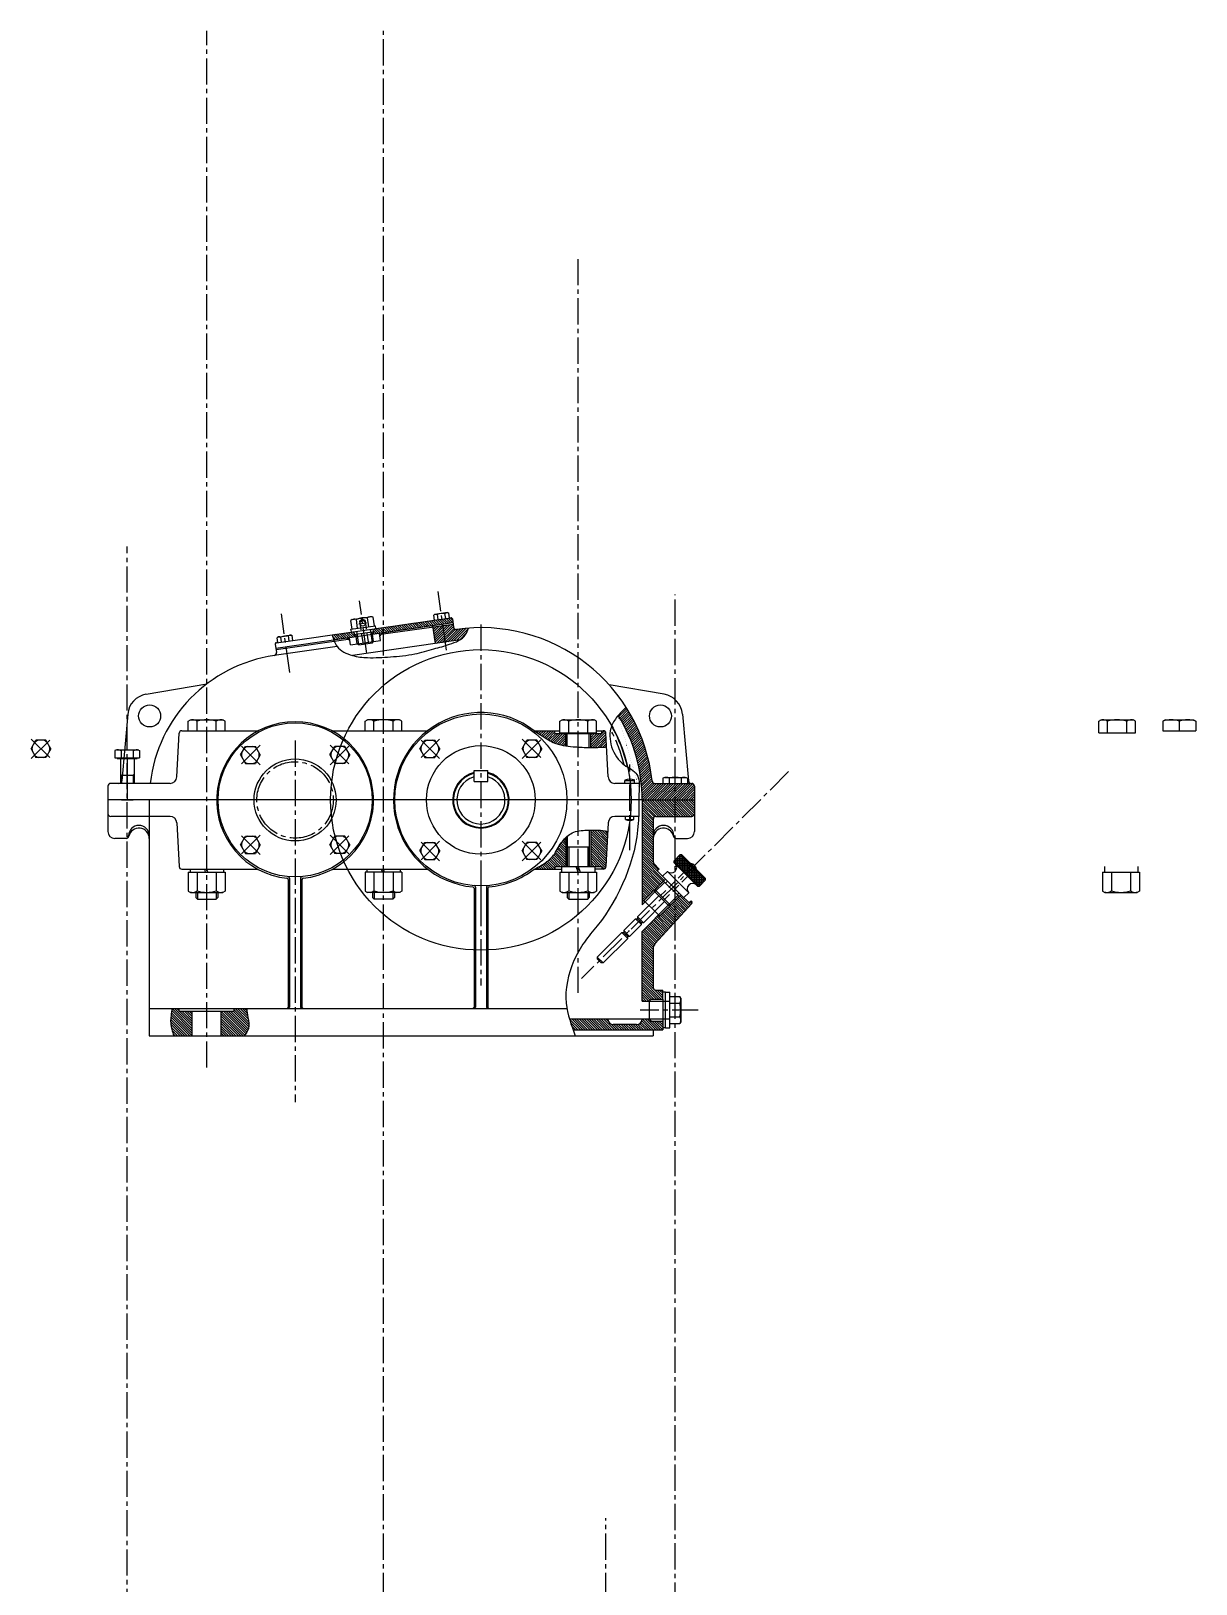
# Model space of a CAD drawing. Header units: inches. Extents: x -1077 to 1679, y -2224 to 594.
# Drawn here: x -39 to 807, y -1611 to -482 of the extents above; entities that cross this region are included whole.
import ezdxf

# ---------------------------------------------------------------- set-up
doc = ezdxf.new("R2010")
doc.units = ezdxf.units.IN
doc.header["$MEASUREMENT"] = 0
doc.linetypes.add('CENTER2', pattern=[28.575, 19.05, -3.175, 3.175, -3.175])
doc.linetypes.add('DASHED2', pattern=[9.525, 6.35, -3.175])
for name, color, linetype in [('中心线', 10, 'CENTER2'), ('剖面层', 4, 'Continuous'), ('粗实线', 5, 'Continuous'), ('细实线', 7, 'Continuous'), ('虚线', 220, 'DASHED2')]:
    doc.layers.add(name, color=color, linetype=linetype)

msp = doc.modelspace()

# ---------------------------------------------------------------- hatches: boundary and pattern name
at = {"layer": '剖面层'}
h = msp.add_hatch(dxfattribs=at)
h.set_pattern_fill('ANSI31', color=256, scale=10, angle=90)
edge = h.paths.add_edge_path()
edge.add_line((195.4, -918.8), (179.4, -921.1))
edge.add_spline(control_points=[(179.4, -921.1), (179.8, -922.4), (180.1, -923.7), (180.6, -924.9)], knot_values=[0, 0, 0, 0, 3.936303, 3.936303, 3.936303, 3.936303], degree=3, periodic=0)
edge.add_line((180.6, -924.9), (195.9, -922.7))
edge.add_line((195.9, -922.7), (195.4, -918.8))
h.paths.add_polyline_path([(259.8, -913.6), (259.2, -909.6), (216.8, -915.7), (216.8, -919.7)])
h.paths.add_polyline_path([(266.8, -909.5, 0.414214), (265.7, -908.7), (259.2, -909.6), (259.8, -913.6), (267.2, -912.5)])
h.paths.add_polyline_path([(216.8, -915.7), (209.2, -916.8), (209.8, -920.7), (216.8, -919.7)])
h = msp.add_hatch(dxfattribs=at)
h.set_pattern_fill('ANSI31', color=256, scale=10)
edge = h.paths.add_edge_path()
edge.add_spline(control_points=[(272, -924.9), (273.8, -923.9), (276.6, -921.5), (277.8, -917.9), (278.4, -916.3)], knot_values=[101.612677, 101.612677, 101.612677, 101.612677, 107.529221, 112.732187, 112.732187, 112.732187, 112.732187], degree=3, periodic=0)
edge.add_arc((287.5, -1041.1), 125.2, 94.1804, 98.0815)
edge.add_arc((269.6, -915.2), 2, 188.1645, 278.0815, ccw=False)
edge.add_line((267.6, -915.5), (267.4, -913.5))
edge.add_line((267.4, -913.5), (259.9, -914.6))
edge.add_line((259.9, -914.6), (261.6, -926.4))
edge.add_line((261.6, -926.4), (270.9, -925.1))
edge.add_arc((287.5, -1041.1), 117.2, 97.5796, 98.1645, ccw=False)
h.paths.add_polyline_path([(259.9, -914.6), (252.5, -915.6), (254.2, -927.5), (261.6, -926.4)])
h = msp.add_hatch(dxfattribs=at)
h.set_pattern_fill('ANSI31', color=256, scale=10)
edge = h.paths.add_edge_path()
edge.add_spline(control_points=[(393, -973.7), (391, -975.6), (389.1, -977.6), (387.3, -979.7)], knot_values=[0, 0, 0, 0, 8.258009, 8.258009, 8.258009, 8.258009], degree=3, periodic=0)
edge.add_arc((287.5, -1041.1), 117.2, 0, 31.6061, ccw=False)
edge.add_line((404.7, -1041.1), (428.7, -1041.1))
edge.add_line((428.7, -1041.1), (428.7, -1029.1))
edge.add_line((428.7, -1029.1), (413.9, -1029.1))
edge.add_arc((413.9, -1027.1), 2, 186.3203, 270, ccw=False)
edge.add_arc((287.5, -1041.1), 125.2, 6.3203, 32.5751)
h.paths.add_polyline_path([(442.7, -1031.1, 0.414214), (440.7, -1029.1), (428.7, -1029.1), (428.7, -1041.1), (442.7, -1041.1)])
h = msp.add_hatch(dxfattribs=at)
h.set_pattern_fill('ANSI31', color=256, scale=10)
edge = h.paths.add_edge_path()
edge.add_line((349.3, -992.8), (341.3, -992.8))
edge.add_line((341.3, -992.8), (341.3, -990.8))
edge.add_line((341.3, -990.8), (326.3, -990.8))
edge.add_spline(control_points=[(326.3, -990.8), (329.3, -992.9), (333.7, -996), (340.7, -999.8), (345.5, -1001.2), (348.6, -1001.8), (349.3, -1001.8)], knot_values=[0, 0, 0, 0, 11.029646, 16.262403, 23.884622, 25.775858, 25.775858, 25.775858, 25.775858], degree=3, periodic=0)
edge.add_line((349.3, -1001.8), (349.3, -992.8))
edge = h.paths.add_edge_path()
edge.add_arc((376.4, -992.8), 2, 2.8624, 90)
edge.add_line((376.4, -990.8), (375.3, -990.8))
edge.add_line((375.3, -990.8), (375.3, -992.8))
edge.add_line((375.3, -992.8), (367.3, -992.8))
edge.add_line((367.3, -992.8), (367.3, -1003))
edge.add_spline(control_points=[(367.3, -1003), (369.9, -1003), (373.7, -1002.9), (377.6, -1002.7), (378.8, -1002.6)], knot_values=[43.816511, 43.816511, 43.816511, 43.816511, 51.701715, 55.414499, 55.414499, 55.414499, 55.414499], degree=3, periodic=0)
edge.add_line((378.8, -1002.6), (378.3, -992.7))
h = msp.add_hatch(dxfattribs=at)
h.set_pattern_fill('ANSI31', color=256, scale=10, angle=90)
h.paths.add_polyline_path([(428.7, -1041.1), (404.7, -1041.1), (404.7, -1117.3), (406.9, -1115.1), (406, -1114.3), (421.6, -1098.7), (415.6, -1092.7), (417, -1091.3), (413.3, -1087.5, -0.198912), (412.7, -1086.1), (412.7, -1055.1, -0.414214), (414.7, -1053.1), (428.7, -1053.1)])
h.paths.add_polyline_path([(442.7, -1041.1), (428.7, -1041.1), (428.7, -1053.1), (440.7, -1053.1, 0.414214), (442.7, -1051.1)])
h = msp.add_hatch(dxfattribs=at)
h.set_pattern_fill('ANSI31', color=256, scale=10, angle=90)
edge = h.paths.add_edge_path()
edge.add_spline(control_points=[(349.3, -1068.4), (348.4, -1069.3), (346.4, -1071.6), (343.6, -1075.5), (340.7, -1081.5), (334.6, -1087.1), (329.1, -1089.9), (326.3, -1091.4)], knot_values=[0, 0, 0, 0, 3.718349, 8.765254, 14.62229, 23.452503, 33.044541, 33.044541, 33.044541, 33.044541], degree=3, periodic=0)
edge.add_line((326.3, -1091.4), (341.3, -1091.4))
edge.add_line((341.3, -1091.4), (341.3, -1089.4))
edge.add_line((341.3, -1089.4), (349.3, -1089.4))
edge.add_line((349.3, -1089.4), (349.3, -1068.4))
edge = h.paths.add_edge_path()
edge.add_spline(control_points=[(379.6, -1064.2), (379, -1064), (376.3, -1063), (372, -1063.1), (368.5, -1063.1), (367.3, -1063.1)], knot_values=[52.330758, 52.330758, 52.330758, 52.330758, 54.25632, 61.063325, 64.819954, 64.819954, 64.819954, 64.819954], degree=3, periodic=0)
edge.add_line((367.3, -1063.1), (367.3, -1089.4))
edge.add_line((367.3, -1089.4), (375.3, -1089.4))
edge.add_line((375.3, -1089.4), (375.3, -1091.4))
edge.add_line((375.3, -1091.4), (376.4, -1091.4))
edge.add_arc((376.4, -1089.4), 2, 270, 357.1376)
edge.add_line((378.3, -1089.5), (379.6, -1064.2))
h = msp.add_hatch(dxfattribs=at)
h.set_pattern_fill('ANSI31', color=256, scale=10, angle=90)
h.paths.add_polyline_path([(428.7, -1114.3), (417.4, -1125.6), (416.5, -1124.7), (404.7, -1136.6), (404.7, -1187.3), (409.7, -1187.3), (411.2, -1185.8), (419.7, -1185.8), (419.7, -1179.3), (414.7, -1179.3, -0.414214), (412.7, -1177.3), (412.7, -1149.2, -0.186755), (414, -1145.8), (428.7, -1129.7)])
h.paths.add_polyline_path([(440.8, -1116.4, 0.400547), (440.7, -1115), (440.3, -1114.6), (438.9, -1116), (432.9, -1110), (428.7, -1114.3), (428.7, -1129.7)])
h = msp.add_hatch(dxfattribs=at)
h.set_pattern_fill('ANSI31', color=256, scale=10, angle=90)
edge = h.paths.add_edge_path()
edge.add_spline(control_points=[(115.6, -1212.6), (116.8, -1210.8), (119.7, -1206.8), (118.1, -1199.6), (117.5, -1194.8), (117.3, -1192.6)], knot_values=[0, 0, 0, 0, 6.315399, 14.096505, 20.848728, 20.848728, 20.848728, 20.848728], degree=3, periodic=0)
edge.add_line((117.3, -1192.6), (108.3, -1192.6))
edge.add_line((108.3, -1192.6), (108.3, -1194.6))
edge.add_line((108.3, -1194.6), (98.8, -1194.6))
edge.add_line((98.8, -1194.6), (98.8, -1212.6))
edge.add_line((98.8, -1212.6), (115.6, -1212.6))
edge = h.paths.add_edge_path()
edge.add_line((77.8, -1194.6), (68.3, -1194.6))
edge.add_line((68.3, -1194.6), (68.3, -1192.6))
edge.add_line((68.3, -1192.6), (63.2, -1192.6))
edge.add_spline(control_points=[(63.2, -1192.6), (62.5, -1196.1), (61.2, -1202.9), (63.3, -1209.4), (64.3, -1212.6)], knot_values=[0, 0, 0, 0, 10.473826, 20.322939, 20.322939, 20.322939, 20.322939], degree=3, periodic=0)
edge.add_line((64.3, -1212.6), (77.8, -1212.6))
edge.add_line((77.8, -1212.6), (77.8, -1194.6))
h = msp.add_hatch(dxfattribs=at)
h.set_pattern_fill('ANSI31', color=256, scale=10, angle=90)
edge = h.paths.add_edge_path()
edge.add_line((379.7, -1200.3), (351.8, -1200.3))
edge.add_spline(control_points=[(351.8, -1200.3), (352.6, -1202.9), (353.5, -1205.6), (354.5, -1208.3)], knot_values=[248.323793, 248.323793, 248.323793, 248.323793, 256.691264, 256.691264, 256.691264, 256.691264], degree=3, periodic=0)
edge.add_line((354.5, -1208.3), (419.7, -1208.3))
edge.add_line((419.7, -1208.3), (419.7, -1201.8))
edge.add_line((419.7, -1201.8), (411.2, -1201.8))
edge.add_line((411.2, -1201.8), (409.7, -1200.3))
edge.add_line((409.7, -1200.3), (404.7, -1200.3))
edge.add_arc((400.7, -1200.3), 4, 270, 360, ccw=False)
edge.add_line((400.7, -1204.3), (383.7, -1204.3))
edge.add_arc((383.7, -1200.3), 4, 180, 270, ccw=False)
at = {"layer": '细实线'}
h = msp.add_hatch(dxfattribs=at)
h.set_pattern_fill('ANSI37', color=256, scale=10, angle=45)
h.set_pattern_definition([(90, (1856.707, -1201.0743), (-1.25, 2e-16), []), (180, (1856.707, -1201.0743), (-3e-16, -1.25), [])])
h.paths.add_polyline_path([(432.4, -1080.8), (427.8, -1085.5), (446.1, -1103.9), (450.8, -1099.2)])

# ---------------------------------------------------------------- linework, layer by layer
at = {"layer": '中心线'}
for p, q in [((88.3, -1235.6), (88.3, -482.3)), ((216.8, -1879), (216.8, -482.3)), ((358.3, -1181.4), (358.3, -647.5)), ((30.5, -1976.3), (30.5, -857)), ((262.5, -932.3), (256.4, -889.6)), ((204.7, -934.6), (199.2, -896.4)), ((428.7, -1886.1), (428.7, -891.9)), ((148.6, -948.6), (142.5, -905.9)), ((198.9, -913.2), (204.3, -912.4)), ((287.5, -913.7), (287.5, -1176)), ((-39.3, -1011), (-25.1, -996.9)), ((-39.3, -996.9), (-25.1, -1011)), ((127, -1015.5), (113, -1001.4)), ((127, -1001.4), (113, -1015.5)), ((152.5, -998), (152.5, -1260.7)), ((178, -1015.5), (192, -1001.4)), ((178, -1001.4), (192, -1015.5)), ((257.5, -1011), (243.3, -996.9)), ((257.5, -996.9), (243.3, -1011)), ((317.6, -1011), (331.7, -996.9)), ((317.6, -996.9), (331.7, -1011)), ((395.7, -1077.6), (395.7, -1015.4)), ((511.1, -1020.5), (360.7, -1170.9)), ((127, -1066.7), (113, -1080.8)), ((127, -1080.8), (113, -1066.7)), ((178, -1066.7), (192, -1080.8)), ((178, -1080.8), (192, -1066.7)), ((257.5, -1071.1), (243.3, -1085.3)), ((257.5, -1085.3), (243.3, -1071.1)), ((317.6, -1071.1), (331.7, -1085.3)), ((317.6, -1085.3), (331.7, -1071.1)), ((445.5, -1193.8), (403.2, -1193.8)), ((378.3, -1879), (378.3, -1563.1))]:
    msp.add_line(p, q, dxfattribs=at)
msp.add_circle((152.5, -1041.1), 27.8, dxfattribs=at)
msp.add_arc((287.5, -1041.1), 107.2, 13.7706, 28.5064, dxfattribs=at)
at = {"layer": '粗实线'}
for p, q in [((267.2, -912.5), (138.5, -931)), ((139, -926.9), (265.7, -908.7)), ((193.9, -909.9), (192.9, -910.6)), ((193.9, -917), (192.9, -910.6)), ((193.9, -909.9), (208.2, -907.8)), ((197.9, -916.4), (197, -909.9)), ((206.1, -915.2), (205.2, -908.7)), ((208.2, -907.8), (209.3, -908.3)), ((210.2, -914.6), (209.3, -908.3)), ((267.4, -913.5), (214.9, -921)), ((253.9, -906.3), (253.2, -906.8)), ((253.8, -910.4), (253.2, -906.8)), ((263.4, -905), (253.9, -906.3)), ((256.5, -910), (256, -906.4)), ((262, -909.2), (261.4, -905.6)), ((263.4, -905), (264.2, -905.3)), ((264.7, -908.8), (264.2, -905.3)), ((266.8, -909.5), (267.6, -915.5)), ((191.1, -924.4), (138.7, -932)), ((140, -922.7), (139.4, -923.2)), ((139.9, -926.7), (139.4, -923.2)), ((140, -922.7), (149.6, -921.3)), ((142.7, -926.3), (142.1, -922.7)), ((148.1, -925.5), (147.6, -921.9)), ((149.6, -921.3), (150.4, -921.6)), ((150.9, -925.2), (150.4, -921.6)), ((192.3, -925.3), (190, -923.6)), ((192.7, -928.3), (192, -923.3)), ((192.7, -928.3), (214.5, -925.2)), ((193.1, -917.1), (210.9, -914.5)), ((193.4, -919), (193.1, -917.1)), ((270.9, -925.1), (194.1, -936.1)), ((195.9, -922.7), (195.4, -918.8)), ((196.7, -920.6), (208.5, -918.9)), ((197.7, -927.6), (196.7, -920.6)), ((198.7, -928.4), (197.3, -918.5)), ((208.8, -926.9), (207.4, -917)), ((209.5, -925.9), (208.5, -918.9)), ((209.8, -920.7), (209.2, -916.8)), ((211.2, -916.5), (210.9, -914.5)), ((214.5, -925.2), (213.8, -920.2)), ((214.1, -922.1), (215.7, -919.9)), ((252.4, -914.6), (254.2, -927.5)), ((183, -929.6), (137.4, -936.2)), ((138.1, -928), (139, -933.9)), ((198.7, -928.4), (197.7, -927.6)), ((198.7, -928.4), (208.8, -926.9)), ((204.7, -934.6), (204.7, -934.6)), ((208.8, -926.9), (209.5, -925.9)), ((44.2, -964.3), (88.3, -956.8)), ((420.7, -964.3), (380.7, -957.5)), ((30.9, -978.7), (26.5, -1027.3)), ((433.9, -978.7), (438.3, -1027.3)), ((66.6, -1024.3), (68.2, -992.7)), ((70.2, -990.8), (126, -990.8)), ((74.9, -983.8), (76.6, -982.8)), ((74.9, -990.8), (74.9, -983.8)), ((76.6, -982.8), (99.9, -982.8)), ((81.3, -990.8), (81.3, -983.8)), ((95.2, -990.8), (95.2, -983.8)), ((101.6, -983.8), (99.9, -982.8)), ((101.6, -990.8), (101.6, -983.8)), ((179, -990.8), (248.8, -990.8)), ((203.4, -983.8), (205.1, -982.8)), ((203.4, -990.8), (203.4, -983.8)), ((228.4, -982.8), (205.1, -982.8)), ((209.8, -990.8), (209.8, -983.8)), ((223.7, -990.8), (223.7, -983.8)), ((230.1, -983.8), (228.4, -982.8)), ((230.1, -990.8), (230.1, -983.8)), ((326.3, -990.8), (344.9, -990.8)), ((341.3, -992.8), (341.3, -990.8)), ((341.3, -992.8), (375.3, -992.8)), ((344.9, -983.8), (346.6, -982.8)), ((344.9, -992.3), (344.9, -983.8)), ((344.9, -992.3), (371.6, -992.3)), ((346.6, -982.8), (369.9, -982.8)), ((347.3, -992.8), (347.3, -992.3)), ((349.3, -1001.8), (349.3, -992.8)), ((350.3, -1002), (350.3, -992.8)), ((351.3, -992.3), (351.3, -983.8)), ((365.2, -992.3), (365.2, -983.8)), ((366.3, -1003), (366.3, -992.8)), ((367.3, -1003), (367.3, -992.8)), ((369.3, -992.8), (369.3, -992.3)), ((371.6, -983.8), (369.9, -982.8)), ((371.6, -992.3), (371.6, -983.8)), ((371.6, -990.8), (376.4, -990.8)), ((375.3, -992.8), (375.3, -990.8)), ((379.9, -1024.3), (378.3, -992.7)), ((736.5, -983.8), (738.2, -982.8)), ((736.5, -992.3), (736.5, -983.8)), ((736.5, -992.3), (763.2, -992.3)), ((738.2, -982.8), (761.4, -982.8)), ((738.8, -992.8), (738.8, -992.3)), ((742.9, -992.3), (742.9, -983.8)), ((756.8, -992.3), (756.8, -983.8)), ((760.8, -992.8), (760.8, -992.3)), ((763.2, -983.8), (761.4, -982.8)), ((763.2, -992.3), (763.2, -983.8)), ((784.9, -982.8), (783.1, -983.8)), ((783.1, -983.8), (783.1, -990.8)), ((783.1, -990.8), (807.1, -990.8)), ((784.9, -982.8), (805.3, -982.8)), ((795.1, -990.8), (795.1, -983.8)), ((805.3, -982.8), (807.1, -983.8)), ((807.1, -983.8), (807.1, -990.8)), ((-39.4, -1004), (-35.8, -997.7)), ((-39.4, -1004), (-35.8, -1010.2)), ((-28.6, -997.7), (-35.8, -997.7)), ((-25, -1004), (-28.6, -997.7)), ((-25, -1004), (-28.6, -1010.2)), ((112.8, -1008.4), (116.4, -1002.2)), ((116.4, -1002.2), (123.6, -1002.2)), ((127.2, -1008.4), (123.6, -1002.2)), ((177.8, -1008.4), (181.4, -1002.2)), ((188.6, -1002.2), (181.4, -1002.2)), ((192.2, -1008.4), (188.6, -1002.2)), ((243.2, -1004), (246.8, -997.7)), ((243.2, -1004), (246.8, -1010.2)), ((246.8, -997.7), (254, -997.7)), ((257.6, -1004), (254, -997.7)), ((257.6, -1004), (254, -1010.2)), ((317.4, -1004), (321, -997.7)), ((317.4, -1004), (321, -1010.2)), ((328.2, -997.7), (321, -997.7)), ((331.8, -1004), (328.2, -997.7)), ((331.8, -1004), (328.2, -1010.2)), ((-28.6, -1010.2), (-35.8, -1010.2)), ((22.7, -1004.7), (21.6, -1005.3)), ((21.6, -1005.3), (21.6, -1010.6)), ((21.6, -1010.6), (39.4, -1010.6)), ((22.7, -1004.7), (38.3, -1004.7)), ((23.2, -1010.6), (23.2, -1011.1)), ((23.2, -1011.1), (37.8, -1011.1)), ((25.5, -1011.1), (25.5, -1029.1)), ((26.1, -1005.3), (26.1, -1010.6)), ((30.5, -1011.1), (30.5, -1041.1)), ((34.9, -1005.3), (34.9, -1010.6)), ((35.5, -1011.1), (35.5, -1029.1)), ((37.8, -1010.6), (37.8, -1011.1)), ((38.3, -1004.7), (39.4, -1005.3)), ((39.4, -1005.3), (39.4, -1010.6)), ((112.8, -1008.4), (116.4, -1014.7)), ((116.4, -1014.7), (123.6, -1014.7)), ((127.2, -1008.4), (123.6, -1014.7)), ((177.8, -1008.4), (181.4, -1014.7)), ((188.6, -1014.7), (181.4, -1014.7)), ((192.2, -1008.4), (188.6, -1014.7)), ((246.8, -1010.2), (254, -1010.2)), ((328.2, -1010.2), (321, -1010.2)), ((26.3, -1023.1), (25.5, -1022.3)), ((25.5, -1023.1), (35.5, -1023.1)), ((26.3, -1023.1), (26.3, -1029.1)), ((34.8, -1023.1), (35.5, -1022.3)), ((34.8, -1023.1), (34.8, -1029.1)), ((282.5, -1027.6), (282.5, -1019.6)), ((282.5, -1019.6), (292.5, -1019.6)), ((292.5, -1027.6), (292.5, -1019.6)), ((392.1, -1026.9), (399.2, -1026.9)), ((392.2, -1029.1), (392.1, -1026.9)), ((399.2, -1029.1), (399.2, -1026.9)), ((420.9, -1024.7), (419.8, -1025.3)), ((419.8, -1025.3), (419.8, -1029.1)), ((420.9, -1024.7), (436.4, -1024.7)), ((424.2, -1025.3), (424.2, -1029.1)), ((433.1, -1025.3), (433.1, -1029.1)), ((436.4, -1024.7), (437.6, -1025.3)), ((437.6, -1025.3), (437.6, -1029.1)), ((16.5, -1031.1), (16.5, -1051.1)), ((24.5, -1029.1), (18.5, -1029.1)), ((61.6, -1029.1), (24.5, -1029.1)), ((282.5, -1027.6), (292.5, -1027.6)), ((402.5, -1029.1), (384.9, -1029.1)), ((413.9, -1029.1), (440.7, -1029.1)), ((419.8, -1029.1), (437.6, -1029.1)), ((442.7, -1031.1), (442.7, -1051.1)), ((404.7, -1041.1), (16.5, -1041.1)), ((26.3, -1041.1), (34.8, -1041.1)), ((46.5, -1041.1), (46.5, -1212.6)), ((404.7, -1041.1), (404.7, -1117.3)), ((404.7, -1041.1), (442.7, -1041.1)), ((16.5, -1051.1), (16.5, -1064.1)), ((61.6, -1053.1), (18.5, -1053.1)), ((66.6, -1057.8), (68.2, -1089.5)), ((379.9, -1057.8), (378.3, -1089.5)), ((402.1, -1053.1), (384.9, -1053.1)), ((392.7, -1055.3), (392.6, -1053.1)), ((392.7, -1055.3), (398.7, -1055.3)), ((398.7, -1055.3), (398.7, -1053.1)), ((412.7, -1055.1), (412.7, -1086.1)), ((414.7, -1053.1), (440.7, -1053.1)), ((442.7, -1051.1), (442.7, -1064.1)), ((29.7, -1069.1), (21.5, -1069.1)), ((31.5, -1068), (31.5, -1067.1)), ((112.8, -1073.7), (116.4, -1067.5)), ((116.4, -1067.5), (123.6, -1067.5)), ((127.2, -1073.7), (123.6, -1067.5)), ((177.8, -1073.7), (181.4, -1067.5)), ((188.6, -1067.5), (181.4, -1067.5)), ((192.2, -1073.7), (188.6, -1067.5)), ((243.2, -1078.2), (246.8, -1072)), ((246.8, -1072), (254, -1072)), ((257.6, -1078.2), (254, -1072)), ((317.4, -1078.2), (321, -1072)), ((328.2, -1072), (321, -1072)), ((331.8, -1078.2), (328.2, -1072)), ((349.3, -1068.4), (349.3, -1089.4)), ((350.3, -1067.5), (350.3, -1089.4)), ((366.3, -1063.1), (366.3, -1089.4)), ((367.3, -1063.1), (367.3, -1089.4)), ((427.7, -1068), (427.7, -1067.1)), ((429.5, -1069.1), (437.7, -1069.1)), ((112.8, -1073.7), (116.4, -1080)), ((116.4, -1080), (123.6, -1080)), ((127.2, -1073.7), (123.6, -1080)), ((177.8, -1073.7), (181.4, -1080)), ((188.6, -1080), (181.4, -1080)), ((192.2, -1073.7), (188.6, -1080)), ((243.2, -1078.2), (246.8, -1084.4)), ((257.6, -1078.2), (254, -1084.4)), ((317.4, -1078.2), (321, -1084.4)), ((331.8, -1078.2), (328.2, -1084.4)), ((350.3, -1075.3), (366.3, -1075.3)), ((351.5, -1075.3), (351.5, -1089.4)), ((365.1, -1075.3), (365.1, -1089.4)), ((432.4, -1080.8), (427.8, -1085.5)), ((432.4, -1080.8), (450.8, -1099.2)), ((432.4, -1080.8), (433.4, -1080.8)), ((433.4, -1080.8), (450.8, -1098.2)), ((70.2, -1091.4), (125.4, -1091.4)), ((74.9, -1093.5), (101.6, -1093.5)), ((74.9, -1093.5), (74.9, -1107.3)), ((76.2, -1091.4), (76.2, -1093.5)), ((76.2, -1093.5), (100.4, -1093.5)), ((81.3, -1093.5), (81.3, -1107.3)), ((87.5, -1093.5), (86.8, -1091.4)), ((89, -1093.5), (88.3, -1091.4)), ((88.5, -1093.5), (89.3, -1093.5)), ((95.2, -1093.5), (95.2, -1107.3)), ((100.4, -1091.4), (100.4, -1093.5)), ((101.6, -1093.5), (101.6, -1107.3)), ((179.6, -1091.4), (248.8, -1091.4)), ((230.1, -1093.5), (203.4, -1093.5)), ((203.4, -1093.5), (203.4, -1107.3)), ((204.7, -1091.4), (204.7, -1093.5)), ((228.9, -1093.5), (204.7, -1093.5)), ((209.8, -1093.5), (209.8, -1107.3)), ((216, -1093.5), (215.3, -1091.4)), ((216.5, -1093.5), (215.8, -1093.5)), ((217.5, -1093.5), (216.8, -1091.4)), ((223.7, -1093.5), (223.7, -1107.3)), ((228.9, -1091.4), (228.9, -1093.5)), ((230.1, -1093.5), (230.1, -1107.3)), ((246.8, -1084.4), (254, -1084.4)), ((328.2, -1084.4), (321, -1084.4)), ((326.3, -1091.4), (341.3, -1091.4)), ((341.3, -1089.4), (341.3, -1091.4)), ((341.3, -1089.4), (375.3, -1089.4)), ((341.3, -1091.4), (346.2, -1091.4)), ((344.9, -1093.5), (371.6, -1093.5)), ((344.9, -1093.5), (344.9, -1107.3)), ((346.2, -1089.4), (346.2, -1093.5)), ((346.2, -1093.5), (370.4, -1093.5)), ((351.3, -1093.5), (351.3, -1107.3)), ((358.3, -1093.5), (356.8, -1089.4)), ((358.3, -1089.4), (359.7, -1093.5)), ((365.2, -1093.5), (365.2, -1107.3)), ((370.4, -1089.4), (370.4, -1093.5)), ((376.4, -1091.4), (370.4, -1091.4)), ((371.6, -1093.5), (371.6, -1107.3)), ((375.3, -1089.4), (375.3, -1091.4)), ((417, -1091.3), (413.3, -1087.5)), ((417, -1091.3), (415.6, -1092.7)), ((415.6, -1092.7), (421.6, -1098.7)), ((423, -1093.1), (419.5, -1096.6)), ((423, -1093.1), (438.6, -1108.6)), ((427.8, -1085.5), (446.1, -1103.9)), ((427.8, -1085.5), (427.8, -1086.5)), ((427.8, -1086.5), (445.2, -1103.9)), ((739.3, -1093.5), (766, -1093.5)), ((739.3, -1093.5), (739.3, -1107.3)), ((740.6, -1089.4), (740.6, -1093.5)), ((740.6, -1093.5), (764.8, -1093.5)), ((745.7, -1093.5), (745.7, -1107.3)), ((759.6, -1093.5), (759.6, -1107.3)), ((764.8, -1089.4), (764.8, -1093.5)), ((766, -1093.5), (766, -1107.3)), ((147.5, -1098.9), (147.5, -1191.6)), ((148.5, -1097.9), (148.5, -1191.6)), ((156.5, -1097.9), (156.5, -1191.6)), ((157.5, -1098.9), (157.5, -1191.6)), ((282.5, -1105.3), (282.5, -1191.6)), ((283.5, -1104.4), (283.5, -1191.6)), ((287.5, -1104.6), (287.5, -1131.9)), ((291.5, -1104.4), (291.5, -1191.6)), ((292.5, -1105.3), (292.5, -1191.6)), ((421.6, -1098.7), (406, -1114.3)), ((421, -1101), (414, -1108)), ((420.2, -1100.1), (431.5, -1111.4)), ((421.6, -1098.7), (432.9, -1110)), ((423, -1100.1), (421.6, -1101.5)), ((446.1, -1103.9), (445.2, -1103.9)), ((450.8, -1099.2), (446.1, -1103.9)), ((450.8, -1099.2), (450.8, -1098.2)), ((74.9, -1107.3), (76.6, -1108.3)), ((76.6, -1108.3), (99.9, -1108.3)), ((80.3, -1108.3), (80.3, -1112.1)), ((81.5, -1113.3), (80.3, -1112.1)), ((81.5, -1108.3), (81.5, -1113.3)), ((81.5, -1113.3), (95.1, -1113.3)), ((95.1, -1108.3), (95.1, -1113.3)), ((95.1, -1113.3), (96.3, -1112.1)), ((96.3, -1108.3), (96.3, -1112.1)), ((101.6, -1107.3), (99.9, -1108.3)), ((203.4, -1107.3), (205.1, -1108.3)), ((228.4, -1108.3), (205.1, -1108.3)), ((208.8, -1108.3), (208.8, -1112.1)), ((210, -1113.3), (208.8, -1112.1)), ((210, -1108.3), (210, -1113.3)), ((223.6, -1113.3), (210, -1113.3)), ((223.6, -1108.3), (223.6, -1113.3)), ((223.6, -1113.3), (224.8, -1112.1)), ((224.8, -1108.3), (224.8, -1112.1)), ((230.1, -1107.3), (228.4, -1108.3)), ((344.9, -1107.3), (346.6, -1108.3)), ((346.6, -1108.3), (369.9, -1108.3)), ((350.3, -1108.3), (350.3, -1112.1)), ((351.5, -1113.3), (350.3, -1112.1)), ((351.5, -1108.3), (351.5, -1113.3)), ((351.5, -1113.3), (365.1, -1113.3)), ((365.1, -1108.3), (365.1, -1113.3)), ((365.1, -1113.3), (366.3, -1112.1)), ((366.3, -1108.3), (366.3, -1112.1)), ((371.6, -1107.3), (369.9, -1108.3)), ((401.4, -1126), (416.7, -1110.7)), ((404.7, -1117.3), (406.9, -1115.1)), ((405.6, -1130.3), (420.9, -1115)), ((406, -1114.3), (406.9, -1115.1)), ((406.9, -1115.1), (414, -1108)), ((413.8, -1122), (406.9, -1115.1)), ((414, -1108), (414, -1106.3)), ((414, -1106.3), (425.3, -1117.7)), ((414, -1108), (423.6, -1117.7)), ((414, -1145.8), (440.8, -1116.4)), ((432.9, -1110), (417.4, -1125.6)), ((430.7, -1110.6), (423.6, -1117.7)), ((431.5, -1108.6), (430.1, -1110)), ((432.9, -1110), (438.9, -1116)), ((438.6, -1108.6), (435, -1112.1)), ((440.3, -1114.6), (438.9, -1116)), ((440.7, -1115), (440.3, -1114.6)), ((739.3, -1107.3), (741, -1108.3)), ((741, -1108.3), (764.3, -1108.3)), ((766, -1107.3), (764.3, -1108.3)), ((391.4, -1136), (399.9, -1127.4)), ((399.9, -1127.4), (404.2, -1131.7)), ((399.9, -1127.4), (401.4, -1127.4)), ((401.4, -1126), (405.6, -1130.3)), ((401.4, -1126), (401.4, -1127.4)), ((401.4, -1127.4), (404.2, -1130.3)), ((404.7, -1136.6), (423.6, -1117.7)), ((413.8, -1122), (416.5, -1124.7)), ((416.5, -1124.7), (417.4, -1125.6)), ((423.6, -1117.7), (425.3, -1117.7)), ((372.1, -1155.3), (389.9, -1137.4)), ((389.9, -1137.4), (394.2, -1141.7)), ((389.9, -1137.4), (391.4, -1137.4)), ((391.4, -1136), (395.6, -1140.3)), ((391.4, -1136), (391.4, -1137.4)), ((391.4, -1137.4), (394.2, -1140.3)), ((394.8, -1136.9), (395.5, -1136.1)), ((395.6, -1140.3), (404.2, -1131.7)), ((405.6, -1130.3), (404.2, -1130.3)), ((404.2, -1131.7), (404.2, -1130.3)), ((404.7, -1187.3), (404.7, -1136.6)), ((376.4, -1159.5), (394.2, -1141.7)), ((384.8, -1146.9), (385.5, -1146.1)), ((395.6, -1140.3), (394.2, -1140.3)), ((394.2, -1141.7), (394.2, -1140.3)), ((412.7, -1149.2), (412.7, -1177.3)), ((372.1, -1155.3), (376.4, -1159.5)), ((372.1, -1155.3), (372.1, -1156.7)), ((372.1, -1156.7), (374.9, -1159.5)), ((376.4, -1159.5), (374.9, -1159.5)), ((414.7, -1179.3), (419.7, -1179.3)), ((419.7, -1185.8), (419.7, -1179.3)), ((421.7, -1180.8), (419.7, -1180.8)), ((421.7, -1206.8), (421.7, -1180.8)), ((421.7, -1180.8), (424.7, -1180.8)), ((424.7, -1206.8), (424.7, -1180.8)), ((424.7, -1184), (432, -1184)), ((432.7, -1185.2), (432, -1184)), ((46.5, -1192.6), (350, -1192.6)), ((68.3, -1194.6), (68.3, -1192.6)), ((68.3, -1194.6), (108.3, -1194.6)), ((77.8, -1212.6), (77.8, -1194.6)), ((98.8, -1212.6), (98.8, -1194.6)), ((108.3, -1194.6), (108.3, -1192.6)), ((404.7, -1187.3), (409.7, -1187.3)), ((409.7, -1187.3), (411.2, -1185.8)), ((409.7, -1187.3), (409.7, -1200.3)), ((409.7, -1187.3), (424.7, -1187.3)), ((411.2, -1185.8), (419.7, -1185.8)), ((419.7, -1185.8), (419.7, -1201.8)), ((424.7, -1188.9), (432.7, -1188.9)), ((432.7, -1185.2), (432.7, -1202.3)), ((351.8, -1200.3), (379.7, -1200.3)), ((379.7, -1200.3), (379.7, -1200.3)), ((379.7, -1200.3), (404.7, -1200.3)), ((400.7, -1204.3), (383.7, -1204.3)), ((404.7, -1200.3), (404.7, -1200.3)), ((404.7, -1200.3), (409.7, -1200.3)), ((409.7, -1200.3), (411.2, -1201.8)), ((409.7, -1200.3), (424.7, -1200.3)), ((411.2, -1201.8), (419.7, -1201.8)), ((419.7, -1201.8), (419.7, -1208.3)), ((421.7, -1206.8), (419.7, -1206.8)), ((421.7, -1206.8), (424.7, -1206.8)), ((424.7, -1198.7), (432.7, -1198.7)), ((424.7, -1203.6), (432, -1203.6)), ((432.7, -1202.3), (432, -1203.6)), ((46.5, -1212.6), (412.7, -1212.6)), ((354.5, -1208.3), (419.7, -1208.3)), ((412.7, -1208.3), (412.7, -1212.6))]:
    msp.add_line(p, q, dxfattribs=at)
for centre, radius in [((201.6, -912.8), 2), ((287.5, -1041.1), 109.2), ((46.8, -980.1), 8), ((287.5, -1041.1), 62.5), ((418, -980.1), 8), ((152.5, -1041.1), 56), ((287.5, -1041.1), 39.5), ((152.5, -1041.1), 29.8)]:
    msp.add_circle(centre, radius, dxfattribs=at)
for centre, radius, start, end in [((195.6, -914.4), 4.68, 72.0134, 115.6418), ((203.6, -926.7), 18, 84.9164, 111.4125), ((207.8, -912.6), 4.68, 80.6871, 124.3155), ((255, -909.1), 2.88, 69.529, 118.509), ((260.2, -916.5), 11, 83.6197, 112.7092), ((263.2, -907.9), 2.88, 77.8199, 126.7999), ((265.8, -909.7), 1, 8.1645, 98.1645), ((141.1, -925.4), 2.88, 69.529, 118.509), ((146.4, -932.9), 11, 83.6197, 112.7092), ((149.3, -924.2), 2.88, 77.8199, 126.7999), ((269.6, -915.2), 2, 188.1645, 278.0815), ((287.5, -1041.1), 125.2, 6.3203, 98.0815), ((287.5, -1041.1), 117.2, 97.5796, 98.1645), ((152.5, -1041.1), 106, 98.1645, 173.4998), ((137, -934.2), 2, 278.2474, 8.1645), ((139.1, -927.8), 1, 98.1645, 188.1645), ((46.8, -980.1), 16, 99.6988, 174.8404), ((418, -980.1), 16, 5.1596, 80.3012), ((287.5, -1041.1), 63.5, 52.3934, 264.6624), ((287.5, -1041.1), 117.2, 0, 31.6061), ((70.2, -992.8), 2, 90, 177.1376), ((78.1, -988.4), 5.6, 54.825, 114.7763), ((88.3, -1006.8), 24, 73.2213, 106.7787), ((98.4, -988.4), 5.6, 65.2237, 125.175), ((152.5, -1041.3), 57, 275.9378, 264.0622), ((206.6, -988.4), 5.6, 54.825, 114.7763), ((216.8, -1006.8), 24, 73.2213, 106.7787), ((226.9, -988.4), 5.6, 65.2237, 125.175), ((348.1, -988.4), 5.6, 54.825, 114.7763), ((358.3, -1006.8), 24, 73.2213, 106.7787), ((368.4, -988.4), 5.6, 65.2237, 125.175), ((376.4, -992.8), 2, 2.8624, 90), ((287.5, -1041.1), 109.2, 12.6945, 29.542), ((739.7, -988.4), 5.6, 54.825, 114.7763), ((749.8, -1006.8), 24, 73.2213, 106.7787), ((760, -988.4), 5.6, 65.2237, 125.175), ((789.1, -1000.9), 18.1, 70.6714, 109.3286), ((801.1, -1000.9), 18.1, 70.6714, 109.3286), ((-32.2, -1004), 6.5, 166.673, 193.3269), ((-32.2, -1004), 6.5, 106.6729, 133.327), ((-32.2, -1004), 6.5, 46.673, 73.3271), ((-32.2, -1004), 6.5, 346.6731, 13.327), ((120, -1008.4), 6.5, 106.6729, 133.327), ((120, -1008.4), 6.5, 46.673, 73.3271), ((185, -1008.4), 6.5, 106.6729, 133.327), ((185, -1008.4), 6.5, 46.673, 73.3271), ((250.4, -1004), 6.5, 166.673, 193.3269), ((250.4, -1004), 6.5, 106.6729, 133.327), ((250.4, -1004), 6.5, 46.673, 73.3271), ((250.4, -1004), 6.5, 346.6731, 13.327), ((324.6, -1004), 6.5, 166.673, 193.3269), ((324.6, -1004), 6.5, 106.6729, 133.327), ((324.6, -1004), 6.5, 46.673, 73.3271), ((324.6, -1004), 6.5, 346.6731, 13.327), ((-32.2, -1004), 6.5, 226.6729, 253.3269), ((-32.2, -1004), 6.5, 286.6731, 313.3271), ((23.8, -1009.2), 4.47, 60.2145, 111.9778), ((30.5, -1021.7), 17, 74.8514, 105.1486), ((37.2, -1009.2), 4.47, 68.0222, 119.7855), ((120, -1008.4), 6.5, 166.673, 193.3269), ((120, -1008.4), 6.5, 226.6729, 253.3269), ((120, -1008.4), 6.5, 286.6731, 313.3271), ((120, -1008.4), 6.5, 346.6731, 13.327), ((185, -1008.4), 6.5, 166.673, 193.3269), ((185, -1008.4), 6.5, 226.6729, 253.3269), ((185, -1008.4), 6.5, 286.6731, 313.3271), ((185, -1008.4), 6.5, 346.6731, 13.327), ((250.4, -1004), 6.5, 226.6729, 253.3269), ((250.4, -1004), 6.5, 286.6731, 313.3271), ((324.6, -1004), 6.5, 226.6729, 253.3269), ((324.6, -1004), 6.5, 286.6731, 313.3271), ((61.6, -1024.1), 5, 270, 357.1376), ((287.5, -1041.1), 20.5, 104.117, 75.883), ((287.5, -1041.1), 20, 104.4775, 75.5225), ((287.5, -1041.1), 17.5, 106.6015, 73.3985), ((384.9, -1024.1), 5, 182.8624, 270), ((395.7, -1034.4), 8.36, 64.7248, 115.2752), ((422, -1029.2), 4.47, 60.2145, 111.9778), ((428.7, -1041.7), 17, 74.8514, 105.1486), ((435.3, -1029.2), 4.47, 68.0222, 119.7855), ((18.5, -1031.1), 2, 90, 180), ((24.5, -1027.1), 2, 270, 354.8404), ((413.9, -1027.1), 2, 186.3203, 270), ((440.3, -1027.1), 2, 185.1596, 270), ((440.7, -1031.1), 2, 0, 90), ((18.5, -1051.1), 2, 180, 270), ((39, -1067.1), 7.5, 0, 180), ((61.6, -1058.1), 5, 2.8624, 90), ((384.9, -1058.1), 5, 90, 177.1376), ((395.7, -1050.1), 6.03, 240.1372, 299.8628), ((414.7, -1055.1), 2, 90, 180), ((420.2, -1067.1), 7.5, 0, 180), ((440.7, -1051.1), 2, 270, 0), ((21.5, -1064.1), 5, 180, 270), ((29.7, -1067.1), 2, 270, 347.8468), ((39, -1069.1), 7.5, 0, 167.8468), ((120, -1073.7), 6.5, 106.6731, 133.3271), ((120, -1073.7), 6.5, 46.6729, 73.3269), ((185, -1073.7), 6.5, 106.6731, 133.3271), ((185, -1073.7), 6.5, 46.6729, 73.3269), ((250.4, -1078.2), 6.5, 106.6731, 133.3271), ((250.4, -1078.2), 6.5, 46.6729, 73.3269), ((324.6, -1078.2), 6.5, 106.6731, 133.3271), ((324.6, -1078.2), 6.5, 46.6729, 73.3269), ((420.2, -1069.1), 7.5, 12.1532, 180), ((429.5, -1067.1), 2, 192.1532, 270), ((437.7, -1064.1), 5, 270, 0), ((120, -1073.7), 6.5, 166.6731, 193.327), ((120, -1073.7), 6.5, 226.673, 253.3271), ((120, -1073.7), 6.5, 286.6729, 313.327), ((120, -1073.7), 6.5, 346.673, 13.3269), ((185, -1073.7), 6.5, 166.6731, 193.327), ((185, -1073.7), 6.5, 226.673, 253.3271), ((185, -1073.7), 6.5, 286.6729, 313.327), ((185, -1073.7), 6.5, 346.673, 13.3269), ((250.4, -1078.2), 6.5, 166.6731, 193.327), ((250.4, -1078.2), 6.5, 226.673, 253.3271), ((250.4, -1078.2), 6.5, 286.6729, 313.327), ((250.4, -1078.2), 6.5, 346.673, 13.3269), ((324.6, -1078.2), 6.5, 166.6731, 193.327), ((324.6, -1078.2), 6.5, 226.673, 253.3271), ((324.6, -1078.2), 6.5, 286.6729, 313.327), ((324.6, -1078.2), 6.5, 346.673, 13.3269), ((70.2, -1089.4), 2, 182.8624, 270), ((287.5, -1041.1), 63.5, 275.3376, 307.6066), ((376.4, -1089.4), 2, 270, 357.1376), ((414.7, -1086.1), 2, 180, 225), ((425.8, -1090.2), 4, 225, 45), ((439.3, -1092.3), 5, 8.1301, 81.8699), ((146.5, -1098.9), 1, 0, 84.0622), ((147.5, -1097.9), 1, 0, 84.9676), ((157.5, -1097.9), 1, 95.0324, 180), ((158.5, -1098.9), 1, 95.9378, 180), ((281.5, -1105.3), 1, 0, 84.6624), ((282.5, -1104.4), 1, 0, 85.4838), ((292.5, -1104.4), 1, 94.5162, 180), ((293.5, -1105.3), 1, 95.3376, 180), ((441.4, -1105.8), 4, 45, 225), ((78.1, -1102.7), 5.6, 245.2237, 305.175), ((88.3, -1084.3), 24, 253.2213, 286.7787), ((98.4, -1102.7), 5.6, 234.825, 294.7763), ((206.6, -1102.7), 5.6, 245.2237, 305.175), ((216.8, -1084.3), 24, 253.2213, 286.7787), ((226.9, -1102.7), 5.6, 234.825, 294.7763), ((348.1, -1102.7), 5.6, 245.2237, 305.175), ((358.3, -1084.3), 24, 253.2213, 286.7787), ((368.4, -1102.7), 5.6, 234.825, 294.7763), ((440, -1115.7), 1, 317.6863, 45), ((742.5, -1102.7), 5.6, 245.2237, 305.175), ((752.7, -1084.3), 24, 253.2213, 286.7787), ((762.8, -1102.7), 5.6, 234.825, 294.7763), ((417.7, -1149.2), 5, 137.6863, 180), ((414.7, -1177.3), 2, 180, 270), ((426.8, -1186.4), 5.91, 335.5665, 15.7975), ((146.5, -1191.6), 1, 270, 0), ((147.5, -1191.6), 1, 270, 0), ((157.5, -1191.6), 1, 180, 270), ((158.5, -1191.6), 1, 180, 270), ((281.5, -1191.6), 1, 270, 0), ((282.5, -1191.6), 1, 270, 0), ((292.5, -1191.6), 1, 180, 270), ((293.5, -1191.6), 1, 180, 270), ((409.7, -1193.8), 23, 347.6802, 12.3198), ((383.7, -1200.3), 4, 180, 270), ((400.7, -1200.3), 4, 270, 0), ((426.8, -1201.1), 5.91, 344.2025, 24.4335)]:
    msp.add_arc(centre, radius, start, end, dxfattribs=at)
for points in [[(179.4, -921.1), (183, -929.6), (194.1, -936.1), (205.2, -937.7), (221.8, -937.1), (239.4, -935), (253.4, -931.3), (264.8, -928), (276.3, -921), (278.4, -916.3)], [(393, -973.7), (387.3, -979.7), (382.5, -987.3), (391.6, -1015.6), (400.9, -1022.7), (402.4, -1027.6), (402.4, -1034.8), (402.3, -1043.3), (401.9, -1058), (372, -1132.7), (362.7, -1144.4), (355.1, -1157.9), (349.5, -1188.9), (356.1, -1212.6)], [(326.3, -990.8), (335.5, -996.8), (340.1, -999.3), (347.4, -1001.5), (354.5, -1002.4), (365.1, -1003), (375.1, -1002.8), (378.8, -1002.6)], [(326.3, -1091.4), (334.6, -1086.6), (340.9, -1080.4), (343.8, -1075.4), (346.7, -1071.2), (353.8, -1065.1), (364.5, -1063.1), (371, -1063.1), (377.8, -1063.6), (379.6, -1064.2)], [(63.2, -1192.6), (62.1, -1203), (64.3, -1212.6)], [(117.3, -1192.6), (118.2, -1199.3), (118.6, -1207.1), (115.6, -1212.6)]]:
    msp.add_spline(points, degree=3, dxfattribs=at)
at = {"layer": '虚线'}
for p, q in [((199.3, -911.1), (201.2, -909.7)), ((199.3, -911.1), (203.3, -910.6)), ((199.3, -911.1), (201.8, -928)), ((203.3, -910.6), (201.2, -909.7)), ((203.3, -910.6), (205.7, -927.4)), ((417.4, -1111.4), (440.7, -1088.1)), ((420.2, -1114.3), (443.5, -1090.9))]:
    msp.add_line(p, q, dxfattribs=at)

doc.saveas('drawing.dxf')
